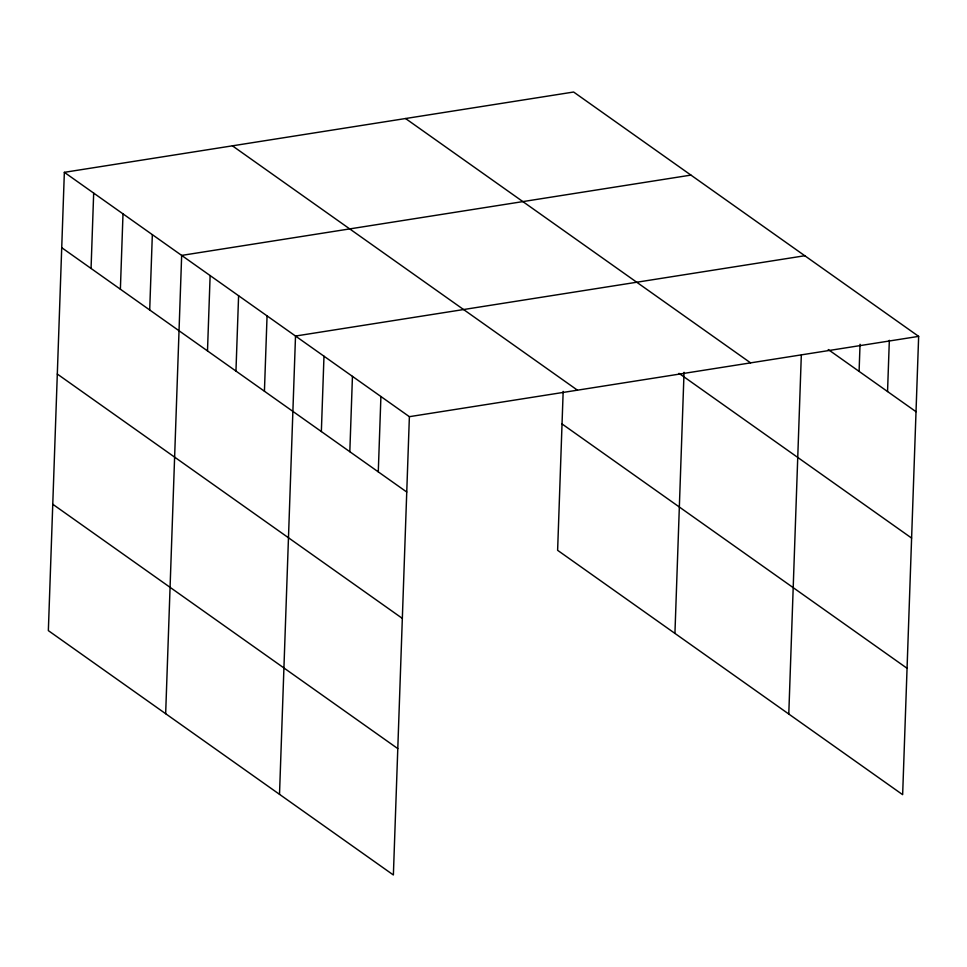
<?xml version="1.0" encoding="UTF-8"?>
<svg xmlns="http://www.w3.org/2000/svg" width="967" height="967" viewBox="0 0 967 967"><rect width="100%" height="100%" fill="white"/><g stroke="black" fill="none" stroke-linecap="round" stroke-linejoin="round"><path stroke-width="1.45" d="M64.354 172.331L48.35 630.629L393.376 874.978L409.379 416.68L64.354 172.331L573.624 92.022L918.65 336.371L902.646 794.669L557.621 550.32L563.169 391.393M91.055 268.439L93.678 193.11M120.379 289.206L123.002 213.876M149.704 309.984L152.339 234.643M165.659 713.706L181.663 255.409L690.934 175.1M207.494 350.912L210.129 275.571M235.96 371.062L238.595 295.733M264.426 391.224L267.061 315.883M279.511 794.342L295.515 336.045L804.798 255.735M321.358 431.536L323.981 356.207M349.824 451.698L352.447 376.368M378.278 471.86L380.913 396.518M674.93 633.397L684.044 372.295M788.782 714.033L801.317 355.143M859.095 371.388L860.038 344.264M887.549 391.538L889.338 340.311M409.379 416.68L918.65 336.371M828.248 349.546L916.015 411.7M405.572 118.53L750.585 362.867M679.003 373.347L911.603 538.075M232.418 145.836L577.444 390.172M562.032 423.945L907.058 668.282M61.719 247.673L406.744 492.022M57.307 374.048L402.332 618.397M52.762 504.254L397.788 748.603"/></g></svg>
